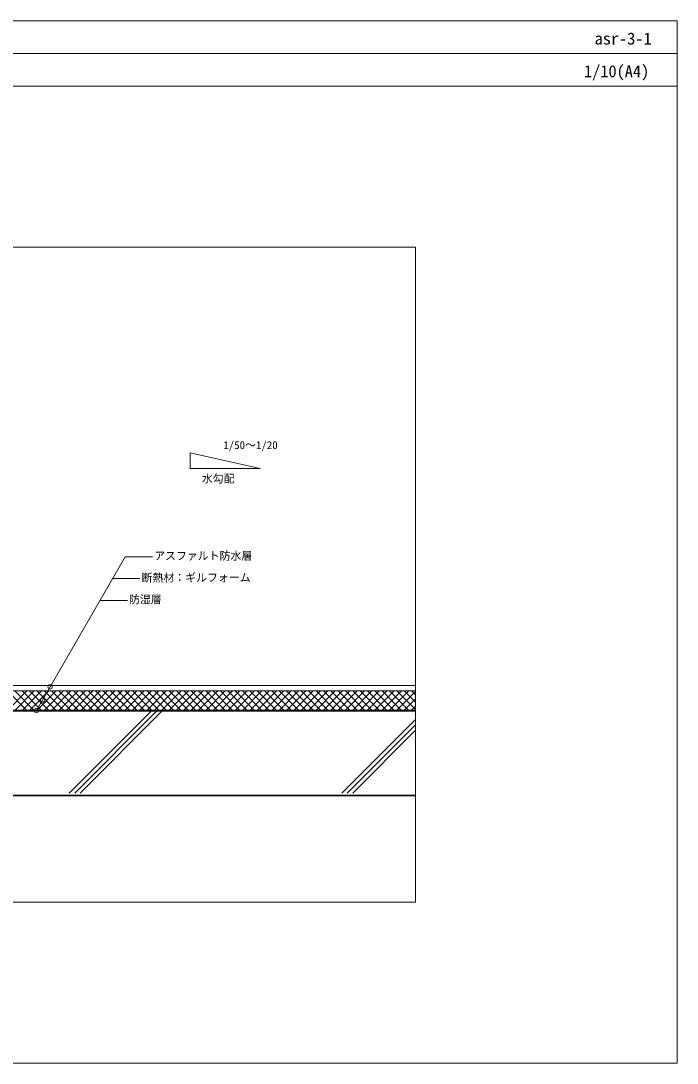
# Model space of a CAD drawing. Units: millimetres, scale not verified. Extents: x -1380 to 1380, y -955 to 955.
# Drawn here: x 176 to 1380, y -955 to 955 of the extents above; entities that cross this region are included whole.
import ezdxf
from ezdxf.enums import TextEntityAlignment as Align

# ---------------------------------------------------------------- set-up
doc = ezdxf.new("R2010")
doc.units = ezdxf.units.MM
doc.header["$LTSCALE"] = 3
for name, color, linetype, lineweight in [('0-0_0', 7, 'Continuous', 9), ('0-1_HATCH', 9, 'Continuous', 18), ('0-3_KUTAI', 3, 'Continuous', 18), ('0-4_BOUSUI', 1, 'Continuous', 18), ('0-5_MOJI', 7, 'Continuous', 18), ('0-9_dannnetu', 6, 'Continuous', 18), ('0-E_WAKU', 7, 'Continuous', 18)]:
    doc.layers.add(name, color=color, linetype=linetype, lineweight=lineweight)
doc.styles.add('ＭＳ ゴシック', font='')
doc.styles.get('ＭＳ ゴシック').set_extended_font_data('MS Gothic')

msp = doc.modelspace()

# ---------------------------------------------------------------- linework, layer by layer
at = {"layer": '0-0_0', "lineweight": 18}
msp.add_line((-1379.957, 895.031), (1380.043, 895.031), dxfattribs=at)
msp.add_lwpolyline([(-899.957, -659.969), (900.043, -659.969), (900.043, 540.031), (-899.957, 540.031)], close=True, dxfattribs=at)
at = {"layer": '0-1_HATCH'}
for p, q in [((186.89, -307.969), (151.89, -272.969)), ((152.207, -307.969), (187.207, -272.969)), ((200.361, -307.969), (165.361, -272.969)), ((165.678, -307.969), (200.678, -272.969)), ((213.831, -307.969), (178.831, -272.969)), ((179.148, -307.969), (214.148, -272.969)), ((227.301, -307.969), (192.301, -272.969)), ((192.618, -307.969), (227.618, -272.969)), ((240.772, -307.969), (205.772, -272.969)), ((206.089, -307.969), (241.089, -272.969)), ((254.242, -307.969), (219.242, -272.969)), ((219.559, -307.969), (254.559, -272.969)), ((267.712, -307.969), (232.712, -272.969)), ((233.029, -307.969), (268.029, -272.969)), ((281.183, -307.969), (246.183, -272.969)), ((246.5, -307.969), (281.5, -272.969)), ((294.653, -307.969), (259.653, -272.969)), ((259.97, -307.969), (294.97, -272.969)), ((308.124, -307.969), (273.124, -272.969)), ((273.441, -307.969), (308.441, -272.969)), ((321.594, -307.969), (286.594, -272.969)), ((286.911, -307.969), (321.911, -272.969)), ((335.064, -307.969), (300.064, -272.969)), ((300.381, -307.969), (335.381, -272.969)), ((348.535, -307.969), (313.535, -272.969)), ((313.852, -307.969), (348.852, -272.969)), ((362.005, -307.969), (327.005, -272.969)), ((327.322, -307.969), (362.322, -272.969)), ((375.476, -307.969), (340.476, -272.969)), ((340.793, -307.969), (375.793, -272.969)), ((388.946, -307.969), (353.946, -272.969)), ((354.263, -307.969), (389.263, -272.969)), ((402.416, -307.969), (367.416, -272.969)), ((367.733, -307.969), (402.733, -272.969)), ((415.887, -307.969), (380.887, -272.969)), ((381.204, -307.969), (416.204, -272.969)), ((429.357, -307.969), (394.357, -272.969)), ((394.674, -307.969), (429.674, -272.969)), ((442.827, -307.969), (407.827, -272.969)), ((408.144, -307.969), (443.144, -272.969)), ((456.298, -307.969), (421.298, -272.969)), ((421.615, -307.969), (456.615, -272.969)), ((469.768, -307.969), (434.768, -272.969)), ((435.085, -307.969), (470.085, -272.969)), ((483.239, -307.969), (448.239, -272.969)), ((448.556, -307.969), (483.556, -272.969)), ((496.709, -307.969), (461.709, -272.969)), ((462.026, -307.969), (497.026, -272.969)), ((510.179, -307.969), (475.179, -272.969)), ((475.496, -307.969), (510.496, -272.969)), ((523.65, -307.969), (488.65, -272.969)), ((488.967, -307.969), (523.967, -272.969)), ((537.12, -307.969), (502.12, -272.969)), ((502.437, -307.969), (537.437, -272.969)), ((550.591, -307.969), (515.591, -272.969)), ((515.908, -307.969), (550.908, -272.969)), ((564.061, -307.969), (529.061, -272.969)), ((529.378, -307.969), (564.378, -272.969)), ((577.531, -307.969), (542.531, -272.969)), ((542.848, -307.969), (577.848, -272.969)), ((591.002, -307.969), (556.002, -272.969)), ((556.319, -307.969), (591.319, -272.969)), ((604.472, -307.969), (569.472, -272.969)), ((569.789, -307.969), (604.789, -272.969)), ((617.942, -307.969), (582.942, -272.969)), ((583.259, -307.969), (618.259, -272.969)), ((631.413, -307.969), (596.413, -272.969)), ((596.73, -307.969), (631.73, -272.969)), ((644.883, -307.969), (609.883, -272.969)), ((610.2, -307.969), (645.2, -272.969)), ((658.354, -307.969), (623.354, -272.969)), ((623.671, -307.969), (658.671, -272.969)), ((671.824, -307.969), (636.824, -272.969)), ((637.141, -307.969), (672.141, -272.969)), ((685.294, -307.969), (650.294, -272.969)), ((650.611, -307.969), (685.611, -272.969)), ((698.765, -307.969), (663.765, -272.969)), ((664.082, -307.969), (699.082, -272.969)), ((712.235, -307.969), (677.235, -272.969)), ((677.552, -307.969), (712.552, -272.969)), ((725.706, -307.969), (690.706, -272.969)), ((691.023, -307.969), (726.023, -272.969)), ((739.176, -307.969), (704.176, -272.969)), ((704.493, -307.969), (739.493, -272.969)), ((752.646, -307.969), (717.646, -272.969)), ((717.963, -307.969), (752.963, -272.969)), ((766.117, -307.969), (731.117, -272.969)), ((731.434, -307.969), (766.434, -272.969)), ((779.587, -307.969), (744.587, -272.969)), ((744.904, -307.969), (779.904, -272.969)), ((793.057, -307.969), (758.057, -272.969)), ((758.374, -307.969), (793.374, -272.969)), ((806.528, -307.969), (771.528, -272.969)), ((771.845, -307.969), (806.845, -272.969)), ((819.998, -307.969), (784.998, -272.969)), ((785.315, -307.969), (820.315, -272.969)), ((833.469, -307.969), (798.469, -272.969)), ((798.786, -307.969), (833.786, -272.969)), ((846.939, -307.969), (811.939, -272.969)), ((812.256, -307.969), (847.256, -272.969)), ((860.409, -307.969), (825.409, -272.969)), ((825.726, -307.969), (860.726, -272.969)), ((873.88, -307.969), (838.88, -272.969)), ((839.197, -307.969), (874.197, -272.969)), ((887.35, -307.969), (852.35, -272.969)), ((852.667, -307.969), (887.667, -272.969)), ((900.043, -307.192), (865.821, -272.969)), ((866.137, -307.969), (900.043, -274.063)), ((900.043, -293.721), (879.291, -272.969)), ((900.043, -280.251), (892.761, -272.969)), ((879.608, -307.969), (900.043, -287.533)), ((893.078, -307.969), (900.043, -301.004)), ((265.043, -459.969), (415.043, -309.969)), ((275.043, -459.969), (425.043, -309.969)), ((285.043, -459.969), (435.043, -309.969)), ((765.043, -459.969), (900.043, -324.969)), ((775.043, -459.969), (900.043, -334.969)), ((785.043, -459.969), (900.043, -344.969))]:
    msp.add_line(p, q, dxfattribs=at)
at = {"layer": '0-3_KUTAI'}
for p, q in [((900.043, -463.769), (-479.957, -463.769)), ((900.043, -464.969), (-479.957, -464.969))]:
    msp.add_line(p, q, dxfattribs=at)
msp.add_lwpolyline([(900.043, -309.969), (-299.957, -309.969), (-299.957, 70.031)], dxfattribs=at)
at = {"layer": '0-4_BOUSUI'}
msp.add_line((900.043, -307.969), (-291.957, -307.969), dxfattribs=at)
msp.add_lwpolyline([(900.043, -262.969), (-238.317, -262.969), (-289.957, -211.329), (-289.957, 74.173), (-315.815, 100.031), (-501.296, 100.031)], dxfattribs=at)
at = {"layer": '0-5_MOJI'}
for p, q in [((486.884, 163.242), (486.884, 134.735)), ((344.753, -66.964), (394.753, -66.964)), ((321.659, -106.964), (371.659, -106.964))]:
    msp.add_line(p, q, dxfattribs=at)
for points in [[(486.884, 134.735), (615.263, 134.735), (486.884, 163.242)], [(417.847, -26.964), (367.847, -26.964), (205.101, -308.848)]]:
    msp.add_lwpolyline(points, dxfattribs=at)
for centre in [(230.053, -265.63), (216.278, -289.49), (205.101, -308.848)]:
    msp.add_circle(centre, 4, dxfattribs=at)
at = {"layer": '0-9_dannnetu'}
msp.add_lwpolyline([(900.043, -272.969), (-286.957, -272.969), (-286.957, -307.969)], dxfattribs=at)
at = {"layer": '0-E_WAKU'}
for points in [[(1380.043, 835.031), (-1379.957, 835.031), (-1379.957, 955.031), (1380.043, 955.031)], [(-1379.957, -954.969), (1380.043, -954.969), (1380.043, 955.031), (-1379.957, 955.031)]]:
    msp.add_lwpolyline(points, close=True, dxfattribs=at)

# ---------------------------------------------------------------- texts
at = {"layer": '0-5_MOJI', "style": 'ＭＳ ゴシック'}
for s, p in [('1/50～1/20', (547.603, 165.787)), ('水勾配', (508.27, 104.468)), ('アスファルト防水層', (420.847, -36.964)), ('断熱材：ギルフォーム', (397.753, -76.964)), ('防湿層', (374.659, -116.964))]:
    msp.add_text(s, height=14.66, dxfattribs=at).set_placement(p, align=Align.BOTTOM_LEFT)
at = {"layer": '0-E_WAKU', "style": 'ＭＳ ゴシック'}
for s, p in [('asr-3-1', (1228.597, 905.031)), ('1/10(A4)', (1209.104, 845.031))]:
    msp.add_text(s, height=21.99, dxfattribs=at).set_placement(p, align=Align.BOTTOM_LEFT)

doc.saveas('drawing.dxf')
